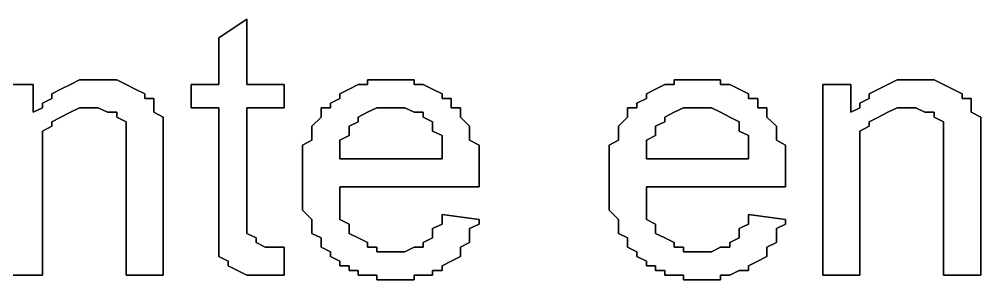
# Model space of a CAD drawing. Header units: metres. Extents: x 2.9 to 42.8, y 1.7 to 28.7.
# Drawn here: x 37.6679 to 38.033, y 19.4663 to 19.5651 of the extents above; entities that cross this region are included whole.
import ezdxf

# ---------------------------------------------------------------- set-up
doc = ezdxf.new("R2010")
doc.units = ezdxf.units.M
doc.layers.add('GRIS', color=8, linetype='Continuous')

msp = doc.modelspace()

# ---------------------------------------------------------------- linework, layer by layer
at = {"layer": 'GRIS', "lineweight": -3}
for points in [[(37.7543, 19.5651), (37.7437, 19.558), (37.7543, 19.5651)], [(37.7543, 19.5404), (37.7543, 19.5651), (37.7543, 19.5404)], [(37.7437, 19.558), (37.7437, 19.5404), (37.7437, 19.558)], [(37.6731, 19.5404), (37.6626, 19.5404), (37.6731, 19.5404)], [(37.6731, 19.5298), (37.6731, 19.5404), (37.6731, 19.5298)], [(37.6873, 19.5404), (37.6837, 19.5386), (37.6873, 19.5404)], [(37.6908, 19.5421), (37.6873, 19.5404), (37.6908, 19.5421)], [(37.6943, 19.5421), (37.6908, 19.5421), (37.6943, 19.5421)], [(37.6978, 19.5421), (37.6943, 19.5421), (37.6978, 19.5421)], [(37.7014, 19.5421), (37.6978, 19.5421), (37.7014, 19.5421)], [(37.7049, 19.5421), (37.7014, 19.5421), (37.7049, 19.5421)], [(37.7084, 19.5404), (37.7049, 19.5421), (37.7084, 19.5404)], [(37.7119, 19.5386), (37.7084, 19.5404), (37.7119, 19.5386)], [(37.7437, 19.5404), (37.7331, 19.5404), (37.7437, 19.5404)], [(37.7331, 19.5404), (37.7331, 19.5315), (37.7331, 19.5404)], [(37.7684, 19.5404), (37.7543, 19.5404), (37.7684, 19.5404)], [(37.7684, 19.5315), (37.7684, 19.5404), (37.7684, 19.5315)], [(37.7966, 19.5404), (37.7931, 19.5386), (37.7966, 19.5404)], [(37.8001, 19.5404), (37.7966, 19.5404), (37.8001, 19.5404)], [(37.8037, 19.5421), (37.8001, 19.5421), (37.8037, 19.5421)], [(37.8001, 19.5421), (37.8001, 19.5404), (37.8001, 19.5421)], [(37.8072, 19.5421), (37.8037, 19.5421), (37.8072, 19.5421)], [(37.8107, 19.5421), (37.8072, 19.5421), (37.8107, 19.5421)], [(37.8143, 19.5421), (37.8107, 19.5421), (37.8143, 19.5421)], [(37.8178, 19.5421), (37.8143, 19.5421), (37.8178, 19.5421)], [(37.8178, 19.5404), (37.8178, 19.5421), (37.8178, 19.5404)], [(37.8213, 19.5404), (37.8178, 19.5404), (37.8213, 19.5404)], [(37.8248, 19.5386), (37.8213, 19.5404), (37.8248, 19.5386)], [(37.913, 19.5404), (37.9095, 19.5386), (37.913, 19.5404)], [(37.9166, 19.5404), (37.913, 19.5404), (37.9166, 19.5404)], [(37.9201, 19.5421), (37.9166, 19.5421), (37.9201, 19.5421)], [(37.9166, 19.5421), (37.9166, 19.5404), (37.9166, 19.5421)], [(37.9236, 19.5421), (37.9201, 19.5421), (37.9236, 19.5421)], [(37.9271, 19.5421), (37.9236, 19.5421), (37.9271, 19.5421)], [(37.9307, 19.5421), (37.9271, 19.5421), (37.9307, 19.5421)], [(37.9342, 19.5421), (37.9307, 19.5421), (37.9342, 19.5421)], [(37.9342, 19.5404), (37.9342, 19.5421), (37.9342, 19.5404)], [(37.9377, 19.5404), (37.9342, 19.5404), (37.9377, 19.5404)], [(37.9412, 19.5386), (37.9377, 19.5404), (37.9412, 19.5386)], [(37.9836, 19.5404), (37.973, 19.5404), (37.9836, 19.5404)], [(37.973, 19.5404), (37.973, 19.468), (37.973, 19.5404)], [(37.9836, 19.5298), (37.9836, 19.5404), (37.9836, 19.5298)], [(37.9977, 19.5404), (37.9942, 19.5386), (37.9977, 19.5404)], [(38.0012, 19.5421), (37.9977, 19.5404), (38.0012, 19.5421)], [(38.0048, 19.5421), (38.0012, 19.5421), (38.0048, 19.5421)], [(38.0083, 19.5421), (38.0048, 19.5421), (38.0083, 19.5421)], [(38.0118, 19.5421), (38.0083, 19.5421), (38.0118, 19.5421)], [(38.0153, 19.5421), (38.0118, 19.5421), (38.0153, 19.5421)], [(38.0189, 19.5404), (38.0153, 19.5421), (38.0189, 19.5404)], [(38.0224, 19.5386), (38.0189, 19.5404), (38.0224, 19.5386)], [(37.6837, 19.5386), (37.6802, 19.5368), (37.6837, 19.5386)], [(37.6802, 19.5368), (37.6802, 19.5351), (37.6802, 19.5368)], [(37.7155, 19.5368), (37.7119, 19.5386), (37.7155, 19.5368)], [(37.7155, 19.5351), (37.7155, 19.5368), (37.7155, 19.5351)], [(37.7931, 19.5386), (37.7896, 19.5368), (37.7931, 19.5386)], [(37.7896, 19.5368), (37.7896, 19.5351), (37.7896, 19.5368)], [(37.8284, 19.5368), (37.8248, 19.5386), (37.8284, 19.5368)], [(37.8284, 19.5351), (37.8284, 19.5368), (37.8284, 19.5351)], [(37.9095, 19.5386), (37.906, 19.5368), (37.9095, 19.5386)], [(37.906, 19.5368), (37.906, 19.5351), (37.906, 19.5368)], [(37.9448, 19.5368), (37.9412, 19.5386), (37.9448, 19.5368)], [(37.9448, 19.5351), (37.9448, 19.5368), (37.9448, 19.5351)], [(37.9942, 19.5386), (37.9906, 19.5368), (37.9942, 19.5386)], [(37.9906, 19.5368), (37.9906, 19.5351), (37.9906, 19.5368)], [(38.0259, 19.5368), (38.0224, 19.5386), (38.0259, 19.5368)], [(38.0259, 19.5351), (38.0259, 19.5368), (38.0259, 19.5351)], [(37.6802, 19.5351), (37.6767, 19.5333), (37.6802, 19.5351)], [(37.6767, 19.5333), (37.6767, 19.5315), (37.6767, 19.5333)], [(37.719, 19.5351), (37.7155, 19.5351), (37.719, 19.5351)], [(37.719, 19.5333), (37.719, 19.5351), (37.719, 19.5333)], [(37.719, 19.5315), (37.719, 19.5333), (37.719, 19.5315)], [(37.7896, 19.5351), (37.786, 19.5333), (37.7896, 19.5351)], [(37.786, 19.5333), (37.786, 19.5315), (37.786, 19.5333)], [(37.8319, 19.5351), (37.8284, 19.5351), (37.8319, 19.5351)], [(37.8319, 19.5333), (37.8319, 19.5351), (37.8319, 19.5333)], [(37.8319, 19.5315), (37.8319, 19.5333), (37.8319, 19.5315)], [(37.906, 19.5351), (37.9024, 19.5333), (37.906, 19.5351)], [(37.9024, 19.5333), (37.9024, 19.5315), (37.9024, 19.5333)], [(37.9483, 19.5351), (37.9448, 19.5351), (37.9483, 19.5351)], [(37.9483, 19.5333), (37.9483, 19.5351), (37.9483, 19.5333)], [(37.9483, 19.5315), (37.9483, 19.5333), (37.9483, 19.5315)], [(37.9906, 19.5351), (37.9871, 19.5333), (37.9906, 19.5351)], [(37.9871, 19.5333), (37.9871, 19.5315), (37.9871, 19.5333)], [(38.0294, 19.5351), (38.0259, 19.5351), (38.0294, 19.5351)], [(38.0294, 19.5333), (38.0294, 19.5351), (38.0294, 19.5333)], [(38.0294, 19.5315), (38.0294, 19.5333), (38.0294, 19.5315)], [(37.6767, 19.5315), (37.6731, 19.5298), (37.6767, 19.5315)], [(37.6837, 19.528), (37.6873, 19.5298), (37.6837, 19.528)], [(37.6873, 19.5298), (37.6908, 19.5315), (37.6873, 19.5298)], [(37.6908, 19.5315), (37.6943, 19.5315), (37.6908, 19.5315)], [(37.6943, 19.5315), (37.6978, 19.5315), (37.6943, 19.5315)], [(37.6978, 19.5315), (37.7014, 19.5298), (37.6978, 19.5315)], [(37.7014, 19.5298), (37.7049, 19.5298), (37.7014, 19.5298)], [(37.7049, 19.5298), (37.7049, 19.528), (37.7049, 19.5298)], [(37.719, 19.5298), (37.719, 19.5315), (37.719, 19.5298)], [(37.7225, 19.528), (37.719, 19.5298), (37.7225, 19.528)], [(37.7331, 19.5315), (37.7437, 19.5315), (37.7331, 19.5315)], [(37.7437, 19.5315), (37.7437, 19.4892), (37.7437, 19.5315)], [(37.7543, 19.4892), (37.7543, 19.5315), (37.7543, 19.4892)], [(37.7543, 19.5315), (37.7684, 19.5315), (37.7543, 19.5315)], [(37.786, 19.5315), (37.7825, 19.5315), (37.786, 19.5315)], [(37.7825, 19.5315), (37.7825, 19.5298), (37.7825, 19.5315)], [(37.7825, 19.5298), (37.7825, 19.528), (37.7825, 19.5298)], [(37.7966, 19.528), (37.8001, 19.5298), (37.7966, 19.528)], [(37.8001, 19.5298), (37.8037, 19.5315), (37.8001, 19.5298)], [(37.8037, 19.5315), (37.8072, 19.5315), (37.8037, 19.5315)], [(37.8072, 19.5315), (37.8107, 19.5315), (37.8072, 19.5315)], [(37.8107, 19.5315), (37.8143, 19.5315), (37.8107, 19.5315)], [(37.8143, 19.5315), (37.8178, 19.5298), (37.8143, 19.5315)], [(37.8178, 19.5298), (37.8213, 19.5298), (37.8178, 19.5298)], [(37.8213, 19.5298), (37.8213, 19.528), (37.8213, 19.5298)], [(37.8354, 19.5315), (37.8319, 19.5315), (37.8354, 19.5315)], [(37.8354, 19.5298), (37.8354, 19.5315), (37.8354, 19.5298)], [(37.8354, 19.528), (37.8354, 19.5298), (37.8354, 19.528)], [(37.9024, 19.5315), (37.8989, 19.5315), (37.9024, 19.5315)], [(37.8989, 19.5315), (37.8989, 19.5298), (37.8989, 19.5315)], [(37.8989, 19.5298), (37.8989, 19.528), (37.8989, 19.5298)], [(37.913, 19.528), (37.9166, 19.5298), (37.913, 19.528)], [(37.9166, 19.5298), (37.9201, 19.5315), (37.9166, 19.5298)], [(37.9201, 19.5315), (37.9236, 19.5315), (37.9201, 19.5315)], [(37.9236, 19.5315), (37.9271, 19.5315), (37.9236, 19.5315)], [(37.9271, 19.5315), (37.9307, 19.5315), (37.9271, 19.5315)], [(37.9307, 19.5315), (37.9342, 19.5298), (37.9307, 19.5315)], [(37.9342, 19.5298), (37.9377, 19.528), (37.9342, 19.5298)], [(37.9518, 19.5315), (37.9483, 19.5315), (37.9518, 19.5315)], [(37.9518, 19.5298), (37.9518, 19.5315), (37.9518, 19.5298)], [(37.9518, 19.528), (37.9518, 19.5298), (37.9518, 19.528)], [(37.9871, 19.5315), (37.9836, 19.5298), (37.9871, 19.5315)], [(37.9942, 19.528), (37.9977, 19.5298), (37.9942, 19.528)], [(37.9977, 19.5298), (38.0012, 19.5315), (37.9977, 19.5298)], [(38.0012, 19.5315), (38.0048, 19.5315), (38.0012, 19.5315)], [(38.0048, 19.5315), (38.0083, 19.5315), (38.0048, 19.5315)], [(38.0083, 19.5315), (38.0118, 19.5298), (38.0083, 19.5315)], [(38.0118, 19.5298), (38.0153, 19.5298), (38.0118, 19.5298)], [(38.0153, 19.5298), (38.0153, 19.528), (38.0153, 19.5298)], [(38.0294, 19.5298), (38.0294, 19.5315), (38.0294, 19.5298)], [(38.033, 19.528), (38.0294, 19.5298), (38.033, 19.528)], [(37.6802, 19.5262), (37.6837, 19.528), (37.6802, 19.5262)], [(37.6802, 19.5245), (37.6802, 19.5262), (37.6802, 19.5245)], [(37.7049, 19.528), (37.7084, 19.5262), (37.7049, 19.528)], [(37.7084, 19.5262), (37.7084, 19.5227), (37.7084, 19.5262)], [(37.7225, 19.5245), (37.7225, 19.528), (37.7225, 19.5245)], [(37.7825, 19.528), (37.779, 19.5245), (37.7825, 19.528)], [(37.7931, 19.5245), (37.7966, 19.5262), (37.7931, 19.5245)], [(37.7966, 19.5262), (37.7966, 19.528), (37.7966, 19.5262)], [(37.8213, 19.528), (37.8248, 19.5262), (37.8213, 19.528)], [(37.8248, 19.5262), (37.8248, 19.5245), (37.8248, 19.5262)], [(37.8389, 19.5245), (37.8354, 19.528), (37.8389, 19.5245)], [(37.8989, 19.528), (37.8954, 19.5245), (37.8989, 19.528)], [(37.9095, 19.5245), (37.913, 19.5262), (37.9095, 19.5245)], [(37.913, 19.5262), (37.913, 19.528), (37.913, 19.5262)], [(37.9377, 19.528), (37.9412, 19.5262), (37.9377, 19.528)], [(37.9412, 19.5262), (37.9412, 19.5245), (37.9412, 19.5262)], [(37.9554, 19.5245), (37.9518, 19.528), (37.9554, 19.5245)], [(37.9906, 19.5262), (37.9942, 19.528), (37.9906, 19.5262)], [(37.9906, 19.5245), (37.9906, 19.5262), (37.9906, 19.5245)], [(38.0153, 19.528), (38.0189, 19.5262), (38.0153, 19.528)], [(38.0189, 19.5262), (38.0189, 19.5227), (38.0189, 19.5262)], [(38.033, 19.5245), (38.033, 19.528), (38.033, 19.5245)], [(37.6767, 19.5227), (37.6802, 19.5245), (37.6767, 19.5227)], [(37.6767, 19.521), (37.6767, 19.5227), (37.6767, 19.521)], [(37.6767, 19.5174), (37.6767, 19.521), (37.6767, 19.5174)], [(37.7084, 19.5227), (37.7084, 19.521), (37.7084, 19.5227)], [(37.7084, 19.521), (37.7084, 19.5174), (37.7084, 19.521)], [(37.7225, 19.5227), (37.7225, 19.5245), (37.7225, 19.5227)], [(37.7225, 19.521), (37.7225, 19.5227), (37.7225, 19.521)], [(37.7225, 19.5192), (37.7225, 19.521), (37.7225, 19.5192)], [(37.779, 19.5245), (37.779, 19.5227), (37.779, 19.5245)], [(37.779, 19.5227), (37.779, 19.521), (37.779, 19.5227)], [(37.779, 19.521), (37.779, 19.5192), (37.779, 19.521)], [(37.7896, 19.5192), (37.7931, 19.521), (37.7896, 19.5192)], [(37.7931, 19.5227), (37.7931, 19.5245), (37.7931, 19.5227)], [(37.7931, 19.521), (37.7931, 19.5227), (37.7931, 19.521)], [(37.8248, 19.5245), (37.8248, 19.5227), (37.8248, 19.5245)], [(37.8248, 19.5227), (37.8284, 19.521), (37.8248, 19.5227)], [(37.8284, 19.521), (37.8284, 19.5192), (37.8284, 19.521)], [(37.8389, 19.5227), (37.8389, 19.5245), (37.8389, 19.5227)], [(37.8389, 19.521), (37.8389, 19.5227), (37.8389, 19.521)], [(37.8389, 19.5192), (37.8389, 19.521), (37.8389, 19.5192)], [(37.8954, 19.5245), (37.8954, 19.5227), (37.8954, 19.5245)], [(37.8954, 19.5227), (37.8954, 19.521), (37.8954, 19.5227)], [(37.8954, 19.521), (37.8954, 19.5192), (37.8954, 19.521)], [(37.906, 19.5192), (37.9095, 19.521), (37.906, 19.5192)], [(37.9095, 19.5227), (37.9095, 19.5245), (37.9095, 19.5227)], [(37.9095, 19.521), (37.9095, 19.5227), (37.9095, 19.521)], [(37.9412, 19.5245), (37.9412, 19.5227), (37.9412, 19.5245)], [(37.9412, 19.5227), (37.9448, 19.521), (37.9412, 19.5227)], [(37.9448, 19.521), (37.9448, 19.5192), (37.9448, 19.521)], [(37.9554, 19.5227), (37.9554, 19.5245), (37.9554, 19.5227)], [(37.9554, 19.521), (37.9554, 19.5227), (37.9554, 19.521)], [(37.9554, 19.5192), (37.9554, 19.521), (37.9554, 19.5192)], [(37.9871, 19.5227), (37.9906, 19.5245), (37.9871, 19.5227)], [(37.9871, 19.521), (37.9871, 19.5227), (37.9871, 19.521)], [(37.9871, 19.5174), (37.9871, 19.521), (37.9871, 19.5174)], [(38.0189, 19.5227), (38.0189, 19.521), (38.0189, 19.5227)], [(38.0189, 19.521), (38.0189, 19.5174), (38.0189, 19.521)], [(38.033, 19.5227), (38.033, 19.5245), (38.033, 19.5227)], [(38.033, 19.521), (38.033, 19.5227), (38.033, 19.521)], [(38.033, 19.5192), (38.033, 19.521), (38.033, 19.5192)], [(37.6767, 19.5157), (37.6767, 19.5174), (37.6767, 19.5157)], [(37.7084, 19.5174), (37.7084, 19.5157), (37.7084, 19.5174)], [(37.7225, 19.5157), (37.7225, 19.5192), (37.7225, 19.5157)], [(37.779, 19.5192), (37.7754, 19.5174), (37.779, 19.5192)], [(37.7754, 19.5174), (37.7754, 19.5139), (37.7754, 19.5174)], [(37.7896, 19.5174), (37.7896, 19.5192), (37.7896, 19.5174)], [(37.7896, 19.5139), (37.7896, 19.5174), (37.7896, 19.5139)], [(37.8284, 19.5192), (37.8284, 19.5174), (37.8284, 19.5192)], [(37.8284, 19.5174), (37.8284, 19.5139), (37.8284, 19.5174)], [(37.8425, 19.5174), (37.8389, 19.5192), (37.8425, 19.5174)], [(37.8425, 19.5139), (37.8425, 19.5174), (37.8425, 19.5139)], [(37.8954, 19.5192), (37.8919, 19.5174), (37.8954, 19.5192)], [(37.8919, 19.5174), (37.8919, 19.5139), (37.8919, 19.5174)], [(37.906, 19.5174), (37.906, 19.5192), (37.906, 19.5174)], [(37.906, 19.5139), (37.906, 19.5174), (37.906, 19.5139)], [(37.9448, 19.5192), (37.9448, 19.5174), (37.9448, 19.5192)], [(37.9448, 19.5174), (37.9448, 19.5139), (37.9448, 19.5174)], [(37.9589, 19.5174), (37.9554, 19.5192), (37.9589, 19.5174)], [(37.9589, 19.5139), (37.9589, 19.5174), (37.9589, 19.5139)], [(37.9871, 19.5157), (37.9871, 19.5174), (37.9871, 19.5157)], [(38.0189, 19.5174), (38.0189, 19.5157), (38.0189, 19.5174)], [(38.033, 19.5157), (38.033, 19.5192), (38.033, 19.5157)], [(37.6767, 19.5121), (37.6767, 19.5157), (37.6767, 19.5121)], [(37.7084, 19.5157), (37.7084, 19.5121), (37.7084, 19.5157)], [(37.7225, 19.5121), (37.7225, 19.5157), (37.7225, 19.5121)], [(37.7754, 19.5139), (37.7754, 19.5121), (37.7754, 19.5139)], [(37.7896, 19.5121), (37.7896, 19.5139), (37.7896, 19.5121)], [(37.8284, 19.5139), (37.8284, 19.5121), (37.8284, 19.5139)], [(37.8425, 19.5121), (37.8425, 19.5139), (37.8425, 19.5121)], [(37.8919, 19.5139), (37.8919, 19.5121), (37.8919, 19.5139)], [(37.906, 19.5121), (37.906, 19.5139), (37.906, 19.5121)], [(37.9448, 19.5139), (37.9448, 19.5121), (37.9448, 19.5139)], [(37.9589, 19.5121), (37.9589, 19.5139), (37.9589, 19.5121)], [(37.9871, 19.5121), (37.9871, 19.5157), (37.9871, 19.5121)], [(38.0189, 19.5157), (38.0189, 19.5121), (38.0189, 19.5157)], [(38.033, 19.5121), (38.033, 19.5157), (38.033, 19.5121)], [(37.6767, 19.5104), (37.6767, 19.5121), (37.6767, 19.5104)], [(37.6767, 19.5086), (37.6767, 19.5104), (37.6767, 19.5086)], [(37.7084, 19.5121), (37.7084, 19.468), (37.7084, 19.5121)], [(37.7225, 19.468), (37.7225, 19.5121), (37.7225, 19.468)], [(37.7754, 19.5121), (37.7754, 19.5086), (37.7754, 19.5121)], [(37.8284, 19.5121), (37.7896, 19.5121), (37.8284, 19.5121)], [(37.8425, 19.5086), (37.8425, 19.5121), (37.8425, 19.5086)], [(37.8919, 19.5121), (37.8919, 19.5086), (37.8919, 19.5121)], [(37.9448, 19.5121), (37.906, 19.5121), (37.9448, 19.5121)], [(37.9589, 19.5086), (37.9589, 19.5121), (37.9589, 19.5086)], [(37.9871, 19.5104), (37.9871, 19.5121), (37.9871, 19.5104)], [(37.9871, 19.5086), (37.9871, 19.5104), (37.9871, 19.5086)], [(38.0189, 19.5121), (38.0189, 19.468), (38.0189, 19.5121)], [(38.033, 19.468), (38.033, 19.5121), (38.033, 19.468)], [(37.6767, 19.468), (37.6767, 19.5086), (37.6767, 19.468)], [(37.7754, 19.5086), (37.7754, 19.5068), (37.7754, 19.5086)], [(37.7754, 19.5068), (37.7754, 19.5033), (37.7754, 19.5068)], [(37.8425, 19.5068), (37.8425, 19.5086), (37.8425, 19.5068)], [(37.8425, 19.5051), (37.8425, 19.5068), (37.8425, 19.5051)], [(37.8919, 19.5086), (37.8919, 19.5068), (37.8919, 19.5086)], [(37.8919, 19.5068), (37.8919, 19.5033), (37.8919, 19.5068)], [(37.9589, 19.5068), (37.9589, 19.5086), (37.9589, 19.5068)], [(37.9589, 19.5051), (37.9589, 19.5068), (37.9589, 19.5051)], [(37.9871, 19.468), (37.9871, 19.5086), (37.9871, 19.468)], [(37.7754, 19.5033), (37.7754, 19.5016), (37.7754, 19.5033)], [(37.8425, 19.5016), (37.8425, 19.5051), (37.8425, 19.5016)], [(37.8919, 19.5033), (37.8919, 19.5016), (37.8919, 19.5033)], [(37.9589, 19.5016), (37.9589, 19.5051), (37.9589, 19.5016)], [(37.7754, 19.5016), (37.7754, 19.4998), (37.7754, 19.5016)], [(37.7754, 19.4998), (37.7754, 19.4963), (37.7754, 19.4998)], [(37.7896, 19.498), (37.7896, 19.5016), (37.7896, 19.498)], [(37.7896, 19.5016), (37.8425, 19.5016), (37.7896, 19.5016)], [(37.8919, 19.5016), (37.8919, 19.4998), (37.8919, 19.5016)], [(37.8919, 19.4998), (37.8919, 19.4963), (37.8919, 19.4998)], [(37.906, 19.498), (37.906, 19.5016), (37.906, 19.498)], [(37.906, 19.5016), (37.9589, 19.5016), (37.906, 19.5016)], [(37.7754, 19.4963), (37.7754, 19.4945), (37.7754, 19.4963)], [(37.7896, 19.4963), (37.7896, 19.498), (37.7896, 19.4963)], [(37.7896, 19.4927), (37.7896, 19.4963), (37.7896, 19.4927)], [(37.8919, 19.4963), (37.8919, 19.4945), (37.8919, 19.4963)], [(37.906, 19.4963), (37.906, 19.498), (37.906, 19.4963)], [(37.906, 19.4927), (37.906, 19.4963), (37.906, 19.4927)], [(37.7754, 19.4945), (37.7754, 19.4927), (37.7754, 19.4945)], [(37.7754, 19.4927), (37.779, 19.4892), (37.7754, 19.4927)], [(37.7896, 19.491), (37.7896, 19.4927), (37.7896, 19.491)], [(37.8919, 19.4945), (37.8919, 19.4927), (37.8919, 19.4945)], [(37.8919, 19.4927), (37.8954, 19.4892), (37.8919, 19.4927)], [(37.906, 19.491), (37.906, 19.4927), (37.906, 19.491)], [(37.7437, 19.4892), (37.7437, 19.4857), (37.7437, 19.4892)], [(37.7543, 19.4857), (37.7543, 19.4892), (37.7543, 19.4857)], [(37.779, 19.4892), (37.779, 19.4874), (37.779, 19.4892)], [(37.7896, 19.4892), (37.7896, 19.491), (37.7896, 19.4892)], [(37.7931, 19.4874), (37.7896, 19.4892), (37.7931, 19.4874)], [(37.8284, 19.491), (37.8284, 19.4892), (37.8284, 19.491)], [(37.8425, 19.4892), (37.8284, 19.491), (37.8425, 19.4892)], [(37.8284, 19.4892), (37.8284, 19.4874), (37.8284, 19.4892)], [(37.8425, 19.4874), (37.8425, 19.4892), (37.8425, 19.4874)], [(37.8954, 19.4892), (37.8954, 19.4874), (37.8954, 19.4892)], [(37.906, 19.4892), (37.906, 19.491), (37.906, 19.4892)], [(37.9095, 19.4874), (37.906, 19.4892), (37.9095, 19.4874)], [(37.9448, 19.491), (37.9448, 19.4892), (37.9448, 19.491)], [(37.9589, 19.4892), (37.9448, 19.491), (37.9589, 19.4892)], [(37.9448, 19.4892), (37.9448, 19.4874), (37.9448, 19.4892)], [(37.9589, 19.4874), (37.9589, 19.4892), (37.9589, 19.4874)], [(37.7437, 19.4857), (37.7437, 19.4822), (37.7437, 19.4857)], [(37.7543, 19.4839), (37.7543, 19.4857), (37.7543, 19.4839)], [(37.779, 19.4874), (37.779, 19.4857), (37.779, 19.4874)], [(37.779, 19.4857), (37.779, 19.4839), (37.779, 19.4857)], [(37.7931, 19.4857), (37.7931, 19.4874), (37.7931, 19.4857)], [(37.7931, 19.4839), (37.7931, 19.4857), (37.7931, 19.4839)], [(37.8284, 19.4874), (37.8248, 19.4857), (37.8284, 19.4874)], [(37.8248, 19.4857), (37.8248, 19.4839), (37.8248, 19.4857)], [(37.8389, 19.4857), (37.8425, 19.4874), (37.8389, 19.4857)], [(37.8389, 19.4822), (37.8389, 19.4857), (37.8389, 19.4822)], [(37.8954, 19.4874), (37.8954, 19.4857), (37.8954, 19.4874)], [(37.8954, 19.4857), (37.8954, 19.4839), (37.8954, 19.4857)], [(37.9095, 19.4857), (37.9095, 19.4874), (37.9095, 19.4857)], [(37.9095, 19.4839), (37.9095, 19.4857), (37.9095, 19.4839)], [(37.9448, 19.4874), (37.9412, 19.4857), (37.9448, 19.4874)], [(37.9412, 19.4857), (37.9412, 19.4839), (37.9412, 19.4857)], [(37.9554, 19.4857), (37.9589, 19.4874), (37.9554, 19.4857)], [(37.9554, 19.4822), (37.9554, 19.4857), (37.9554, 19.4822)], [(37.7437, 19.4822), (37.7437, 19.4804), (37.7437, 19.4822)], [(37.7578, 19.4822), (37.7543, 19.4839), (37.7578, 19.4822)], [(37.7578, 19.4804), (37.7578, 19.4822), (37.7578, 19.4804)], [(37.779, 19.4839), (37.7825, 19.4822), (37.779, 19.4839)], [(37.7825, 19.4822), (37.7825, 19.4804), (37.7825, 19.4822)], [(37.7966, 19.4822), (37.7931, 19.4839), (37.7966, 19.4822)], [(37.8001, 19.4804), (37.7966, 19.4822), (37.8001, 19.4804)], [(37.8248, 19.4822), (37.8213, 19.4804), (37.8248, 19.4822)], [(37.8248, 19.4839), (37.8248, 19.4822), (37.8248, 19.4839)], [(37.8389, 19.4804), (37.8389, 19.4822), (37.8389, 19.4804)], [(37.8954, 19.4839), (37.8989, 19.4822), (37.8954, 19.4839)], [(37.8989, 19.4822), (37.8989, 19.4804), (37.8989, 19.4822)], [(37.913, 19.4822), (37.9095, 19.4839), (37.913, 19.4822)], [(37.9166, 19.4804), (37.913, 19.4822), (37.9166, 19.4804)], [(37.9412, 19.4822), (37.9377, 19.4804), (37.9412, 19.4822)], [(37.9412, 19.4839), (37.9412, 19.4822), (37.9412, 19.4839)], [(37.9554, 19.4804), (37.9554, 19.4822), (37.9554, 19.4804)], [(37.7437, 19.4804), (37.7437, 19.4786), (37.7437, 19.4804)], [(37.7437, 19.4786), (37.7437, 19.4769), (37.7437, 19.4786)], [(37.7613, 19.4786), (37.7578, 19.4804), (37.7613, 19.4786)], [(37.7649, 19.4786), (37.7613, 19.4786), (37.7649, 19.4786)], [(37.7684, 19.4786), (37.7649, 19.4786), (37.7684, 19.4786)], [(37.7684, 19.468), (37.7684, 19.4786), (37.7684, 19.468)], [(37.7825, 19.4804), (37.7825, 19.4786), (37.7825, 19.4804)], [(37.7825, 19.4786), (37.786, 19.4769), (37.7825, 19.4786)], [(37.8001, 19.4786), (37.8001, 19.4804), (37.8001, 19.4786)], [(37.8037, 19.4786), (37.8001, 19.4786), (37.8037, 19.4786)], [(37.8037, 19.4769), (37.8037, 19.4786), (37.8037, 19.4769)], [(37.8178, 19.4786), (37.8143, 19.4769), (37.8178, 19.4786)], [(37.8213, 19.4786), (37.8178, 19.4786), (37.8213, 19.4786)], [(37.8213, 19.4804), (37.8213, 19.4786), (37.8213, 19.4804)], [(37.8354, 19.4786), (37.8389, 19.4804), (37.8354, 19.4786)], [(37.8354, 19.4769), (37.8354, 19.4786), (37.8354, 19.4769)], [(37.8989, 19.4804), (37.8989, 19.4786), (37.8989, 19.4804)], [(37.8989, 19.4786), (37.9024, 19.4769), (37.8989, 19.4786)], [(37.9166, 19.4786), (37.9166, 19.4804), (37.9166, 19.4786)], [(37.9201, 19.4786), (37.9166, 19.4786), (37.9201, 19.4786)], [(37.9201, 19.4769), (37.9201, 19.4786), (37.9201, 19.4769)], [(37.9342, 19.4786), (37.9307, 19.4769), (37.9342, 19.4786)], [(37.9377, 19.4786), (37.9342, 19.4786), (37.9377, 19.4786)], [(37.9377, 19.4804), (37.9377, 19.4786), (37.9377, 19.4804)], [(37.9518, 19.4786), (37.9554, 19.4804), (37.9518, 19.4786)], [(37.9518, 19.4769), (37.9518, 19.4786), (37.9518, 19.4769)], [(37.7437, 19.4769), (37.7437, 19.4751), (37.7437, 19.4769)], [(37.7437, 19.4751), (37.7472, 19.4733), (37.7437, 19.4751)], [(37.786, 19.4769), (37.786, 19.4751), (37.786, 19.4769)], [(37.786, 19.4751), (37.7896, 19.4733), (37.786, 19.4751)], [(37.8072, 19.4769), (37.8037, 19.4769), (37.8072, 19.4769)], [(37.8107, 19.4769), (37.8072, 19.4769), (37.8107, 19.4769)], [(37.8143, 19.4769), (37.8107, 19.4769), (37.8143, 19.4769)], [(37.8319, 19.4733), (37.8354, 19.4751), (37.8319, 19.4733)], [(37.8354, 19.4751), (37.8354, 19.4769), (37.8354, 19.4751)], [(37.9024, 19.4769), (37.9024, 19.4751), (37.9024, 19.4769)], [(37.9024, 19.4751), (37.906, 19.4733), (37.9024, 19.4751)], [(37.9236, 19.4769), (37.9201, 19.4769), (37.9236, 19.4769)], [(37.9271, 19.4769), (37.9236, 19.4769), (37.9271, 19.4769)], [(37.9307, 19.4769), (37.9271, 19.4769), (37.9307, 19.4769)], [(37.9483, 19.4733), (37.9518, 19.4751), (37.9483, 19.4733)], [(37.9518, 19.4751), (37.9518, 19.4769), (37.9518, 19.4751)], [(37.7472, 19.4733), (37.7472, 19.4716), (37.7472, 19.4733)], [(37.7472, 19.4716), (37.7507, 19.4698), (37.7472, 19.4716)], [(37.7507, 19.4698), (37.7543, 19.468), (37.7507, 19.4698)], [(37.7896, 19.4733), (37.7896, 19.4716), (37.7896, 19.4733)], [(37.7896, 19.4716), (37.7931, 19.4716), (37.7896, 19.4716)], [(37.7931, 19.4716), (37.7931, 19.4698), (37.7931, 19.4716)], [(37.7931, 19.4698), (37.7966, 19.4698), (37.7931, 19.4698)], [(37.7966, 19.4698), (37.7966, 19.468), (37.7966, 19.4698)], [(37.8248, 19.468), (37.8248, 19.4698), (37.8248, 19.468)], [(37.8248, 19.4698), (37.8284, 19.4698), (37.8248, 19.4698)], [(37.8284, 19.4716), (37.8319, 19.4733), (37.8284, 19.4716)], [(37.8284, 19.4698), (37.8284, 19.4716), (37.8284, 19.4698)], [(37.906, 19.4733), (37.906, 19.4716), (37.906, 19.4733)], [(37.906, 19.4716), (37.9095, 19.4716), (37.906, 19.4716)], [(37.9095, 19.4716), (37.9095, 19.4698), (37.9095, 19.4716)], [(37.9095, 19.4698), (37.913, 19.4698), (37.9095, 19.4698)], [(37.913, 19.4698), (37.913, 19.468), (37.913, 19.4698)], [(37.9377, 19.468), (37.9412, 19.4698), (37.9377, 19.468)], [(37.9412, 19.4698), (37.9448, 19.4698), (37.9412, 19.4698)], [(37.9448, 19.4716), (37.9483, 19.4733), (37.9448, 19.4716)], [(37.9448, 19.4698), (37.9448, 19.4716), (37.9448, 19.4698)], [(37.6626, 19.468), (37.6767, 19.468), (37.6626, 19.468)], [(37.7084, 19.468), (37.7225, 19.468), (37.7084, 19.468)], [(37.7543, 19.468), (37.7578, 19.468), (37.7543, 19.468)], [(37.7578, 19.468), (37.7613, 19.468), (37.7578, 19.468)], [(37.7613, 19.468), (37.7649, 19.468), (37.7613, 19.468)], [(37.7649, 19.468), (37.7684, 19.468), (37.7649, 19.468)], [(37.7966, 19.468), (37.8001, 19.468), (37.7966, 19.468)], [(37.8001, 19.468), (37.8037, 19.468), (37.8001, 19.468)], [(37.8037, 19.468), (37.8037, 19.4663), (37.8037, 19.468)], [(37.8037, 19.4663), (37.8072, 19.4663), (37.8037, 19.4663)], [(37.8072, 19.4663), (37.8107, 19.4663), (37.8072, 19.4663)], [(37.8107, 19.4663), (37.8143, 19.4663), (37.8107, 19.4663)], [(37.8143, 19.4663), (37.8178, 19.4663), (37.8143, 19.4663)], [(37.8178, 19.4663), (37.8178, 19.468), (37.8178, 19.4663)], [(37.8178, 19.468), (37.8213, 19.468), (37.8178, 19.468)], [(37.8213, 19.468), (37.8248, 19.468), (37.8213, 19.468)], [(37.913, 19.468), (37.9166, 19.468), (37.913, 19.468)], [(37.9166, 19.468), (37.9201, 19.468), (37.9166, 19.468)], [(37.9201, 19.468), (37.9201, 19.4663), (37.9201, 19.468)], [(37.9201, 19.4663), (37.9236, 19.4663), (37.9201, 19.4663)], [(37.9236, 19.4663), (37.9271, 19.4663), (37.9236, 19.4663)], [(37.9271, 19.4663), (37.9307, 19.4663), (37.9271, 19.4663)], [(37.9307, 19.4663), (37.9342, 19.4663), (37.9307, 19.4663)], [(37.9342, 19.4663), (37.9342, 19.468), (37.9342, 19.4663)], [(37.9342, 19.468), (37.9377, 19.468), (37.9342, 19.468)], [(37.973, 19.468), (37.9871, 19.468), (37.973, 19.468)], [(38.0189, 19.468), (38.033, 19.468), (38.0189, 19.468)]]:
    msp.add_lwpolyline(points, dxfattribs=at)

doc.saveas('drawing.dxf')
